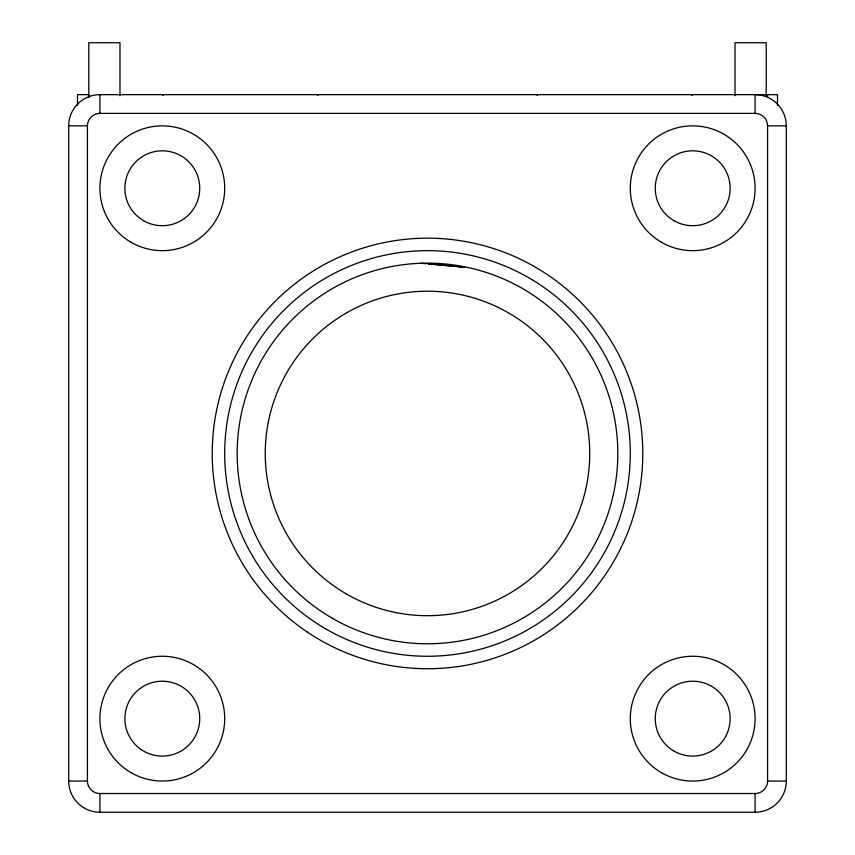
<?xml version="1.0" encoding="UTF-8"?>
<svg xmlns="http://www.w3.org/2000/svg" width="855" height="855" viewBox="0 0 855 855"><rect width="100%" height="100%" fill="white"/><g stroke="black" fill="none" stroke-linecap="round" stroke-linejoin="round"><path stroke-width="1.28" d="M88.77 97.331L88.781 94.659L77.495 94.659L77.495 105.336M317.611 95.343L318.167 94.787M692.005 95.343L692.561 94.787M786.29 125.856L767.576 125.856A12.483 12.483 0 0 0 755.093 113.384L755.093 94.659A31.197 31.197 0 0 1 786.29 125.856L786.29 781.053A31.197 31.197 0 0 1 755.093 812.25L99.907 812.25A31.197 31.197 0 0 1 68.71 781.053L68.71 125.856A31.197 31.197 0 0 1 99.907 94.659L777.505 94.659L777.505 105.336M767.576 125.856L767.576 781.053A12.483 12.483 0 0 1 755.093 793.526L99.907 793.526A12.483 12.483 0 0 1 87.424 781.053L87.424 125.856A12.483 12.483 0 0 1 99.907 113.384L755.093 113.384M68.71 125.856L87.424 125.856M68.71 781.053L87.424 781.053M767.576 781.053L786.29 781.053M420.553 263.265L425.726 263.735M428.312 263.971L464.543 267.252L427.5 263.607M536.833 94.787L537.389 95.343M162.439 94.787L162.995 95.343M767.576 94.659L767.576 97.331M766.219 95.749L766.219 42.75L735.022 42.75L735.022 95.749M755.093 793.526L755.093 812.25M119.978 95.749L119.978 42.75L88.781 42.75L88.781 97.417M99.907 94.659L99.907 113.384M99.907 793.526L99.907 812.25M332.339 618.272A190.312 190.312 0 0 0 617.812 453.46A190.312 190.312 0 0 0 332.339 288.637A190.312 190.312 0 0 0 332.339 618.272M346.382 593.958A162.236 162.236 0 0 0 589.736 453.46A162.236 162.236 0 0 0 346.382 312.951A162.236 162.236 0 0 0 346.382 593.958M326.097 629.088A202.795 202.795 0 0 0 630.295 453.46A202.795 202.795 0 0 0 326.097 277.832A202.795 202.795 0 0 0 326.097 629.088M131.104 242.296A62.404 62.404 0 0 0 224.705 188.26A62.404 62.404 0 0 0 131.104 134.214A62.404 62.404 0 0 0 131.104 242.296M131.104 772.696A62.404 62.404 0 0 0 224.705 718.649A62.404 62.404 0 0 0 131.104 664.613A62.404 62.404 0 0 0 131.104 772.696M661.492 772.696A62.404 62.404 0 0 0 755.093 718.649A62.404 62.404 0 0 0 661.492 664.613A62.404 62.404 0 0 0 661.492 772.696M661.492 242.296A62.404 62.404 0 0 0 755.093 188.26A62.404 62.404 0 0 0 661.492 134.214A62.404 62.404 0 0 0 661.492 242.296M306.838 631.738A215.278 215.278 0 0 0 642.233 468.807A215.278 215.278 0 0 0 333.439 259.813A215.278 215.278 0 0 0 306.838 631.738M141.321 749.653A37.438 37.438 0 0 0 199.643 721.321A37.438 37.438 0 0 0 145.949 684.973A37.438 37.438 0 0 0 141.321 749.653M673.975 751.075A37.438 37.438 0 0 0 730.138 718.649A37.438 37.438 0 0 0 673.975 686.223A37.438 37.438 0 0 0 673.975 751.075M143.587 220.686A37.438 37.438 0 0 0 199.739 188.26A37.438 37.438 0 0 0 143.587 155.834A37.438 37.438 0 0 0 143.587 220.686M673.975 220.686A37.438 37.438 0 0 0 730.138 188.26A37.438 37.438 0 0 0 673.975 155.834A37.438 37.438 0 0 0 673.975 220.686"/></g></svg>
